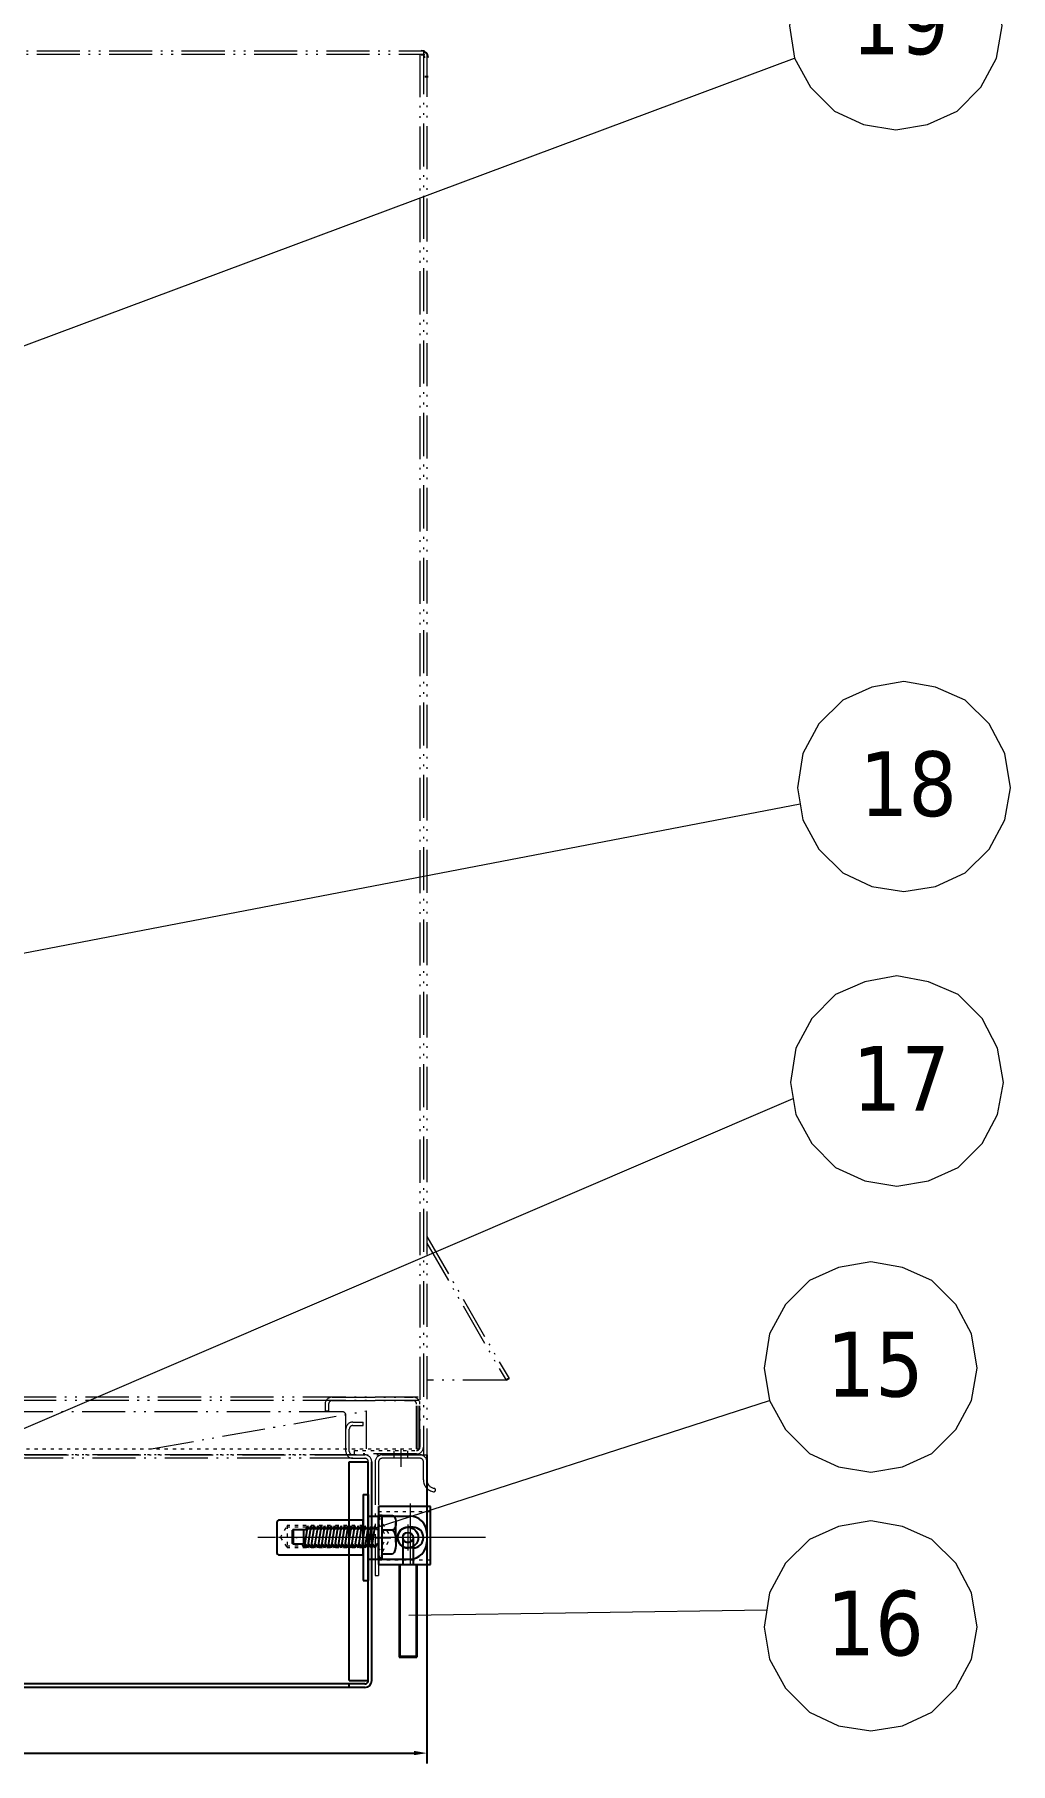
# Model space of a CAD drawing. Header units: millimetres. Extents: x 13152 to 36426, y -6229 to 13228.
# Drawn here: x 32184 to 32751, y 10564 to 11568 of the extents above; entities that cross this region are included whole.
import ezdxf

# ---------------------------------------------------------------- set-up
doc = ezdxf.new("R2010")
doc.units = ezdxf.units.MM
doc.header["$LTSCALE"] = 4
for name, pattern in [('5 双点画线', [10.5, 6.25, -1.25, 0.25, -1.25, 0.25, -1.25]), ('ACAD_ISO03W100', [1.18, 0.47, -0.71]), ('ACAD_ISO10W100', [18, 12, -3, 0, -3])]:
    doc.linetypes.add(name, pattern=pattern)
doc.layers.add('标注、文本', color=3, linetype='Continuous', lineweight=25)
doc.layers.add('铁心', color=3, linetype='Continuous', lineweight=0)
doc.styles.add('Tahoma$001', font='tahoma.ttf', dxfattribs={"height": 2.159784})
doc.styles.add('TH_GBDIM', font='romans.shx', dxfattribs={"width": 0.8, "bigfont": 'gbcbig.shx'})
doc.dimstyles.new('TH_GBDIM1', dxfattribs={"dimscale": 3, "dimtxt": 3.5, "dimasz": 2.5, "dimexe": 2, "dimexo": 0, "dimgap": 1.5, "dimtad": 1, "dimdec": 1, "dimzin": 0, "dimdsep": 46, "dimtxsty": 'TH_GBDIM', "dimcen": 2.5, "dimclrd": 3, "dimclre": 256, "dimclrt": 2, "dimadec": 0, "dimazin": 0, "dimtfac": 0.714286, "dimtdec": 1, "dimtmove": 0, "dimatfit": 3, "dimfxl": 0, "dimtzin": 0, "dimlwd": -1, "dimlwe": -1, "dimarcsym": 0})

# ---------------------------------------------------------------- blocks, each defined once
blk = doc.blocks.new('kopio')
at = {"layer": '标注、文本'}
for p, q in [((2171.1, -5563.7), (2171.1, -5597.3)), ((2201.1, -5563.7), (2171.1, -5563.7)), ((2201.1, -5597.3), (2201.1, -5563.7)), ((2181.1, -5573.3), (2184.1, -5573.3)), ((2181.1, -5585.3), (2184.1, -5585.3)), ((2171.1, -5597.3), (2201.1, -5597.3))]:
    blk.add_line(p, q, dxfattribs=at)
at = {"layer": '标注、文本', "color": 2, "linetype": 'ACAD_ISO03W100', "lineweight": 18}
for p, q in [((2201.1, -5566.3), (2171.1, -5566.3)), ((2171.1, -5594.3), (2201.1, -5594.3))]:
    blk.add_line(p, q, dxfattribs=at)
at = {"layer": '标注、文本', "color": 1, "linetype": 'ACAD_ISO10W100', "lineweight": 18}
for p, q in [((2182.6, -5563.1), (2182.6, -5599.1)), ((2167.5, -5579.3), (2213, -5579.3))]:
    blk.add_line(p, q, dxfattribs=at)
at = {"layer": '标注、文本'}
for centre, start, end in [((2181.1, -5579.3), 90, 270), ((2184.1, -5579.3), 270, 90)]:
    blk.add_arc(centre, 6, start, end, dxfattribs=at)
blk = doc.blocks.new('*D307')
at = {"layer": 'Defpoints', "color": 0}
for p in [(32412.1, 10743.5), (31885.1, 10608.5), (32412.1, 10570.4)]:
    blk.add_point(p, dxfattribs=at)
at = {"layer": '标注、文本'}
for p, q in [((32412.1, 10743.5), (32412.1, 10564.4)), ((31885.1, 10608.5), (31885.1, 10564.4))]:
    blk.add_line(p, q, dxfattribs=at)
at = {"layer": '标注、文本', "color": 3}
blk.add_line((31892.6, 10570.4), (32404.6, 10570.4), dxfattribs=at)
for points in [[(31892.6, 10571.7), (31892.6, 10569.2), (31885.1, 10570.4)], [(32404.6, 10571.7), (32404.6, 10569.2), (32412.1, 10570.4)]]:
    blk.add_solid(points, dxfattribs=at)
at = {"layer": '标注、文本', "color": 2, "insert": (32148.6, 10580.2), "char_height": 10.5, "attachment_point": 5, "style": 'TH_GBDIM'}
blk.add_mtext('525', dxfattribs=at)

msp = doc.modelspace()

# ---------------------------------------------------------------- linework, layer by layer
at = {"layer": '标注、文本', "color": 6, "linetype": '5 双点画线', "lineweight": 13}
for p, q in [((31891.78, 11558.48), (32410.78, 11558.48)), ((31891.78, 11556.48), (32410.78, 11556.48)), ((32408.06, 11556.48), (32408.06, 10748.02)), ((32410.06, 11558.27), (32410.06, 10743.52)), ((32410.06, 11558.27), (32410.06, 10748.02)), ((32412.06, 11556.76), (32412.06, 10743.52)), ((32412.06, 10870.31), (32459.7, 10787.8)), ((32412.06, 10866.31), (32457.97, 10786.8)), ((32412.06, 10866.31), (32455.71, 10790.7)), ((32457.97, 10786.8), (32412.06, 10786.8)), ((32407.06, 10775.02), (31887.06, 10775.02)), ((32363.06, 10768.52), (31887.06, 10768.52)), ((32407.06, 10777.02), (31917.06, 10777.02)), ((32252.06, 10747.02), (32377.06, 10769.02)), ((32353.06, 10773.02), (32353.06, 10769.02)), ((32353.06, 10769.02), (32355.06, 10769.02)), ((32355.06, 10773.02), (32355.06, 10769.02)), ((32357.06, 10777.02), (32404.06, 10777.02)), ((32357.06, 10775.02), (32404.06, 10775.02)), ((32377.06, 10747.02), (32377.06, 10769.02)), ((32406.06, 10747.02), (32406.06, 10773.02)), ((32407.06, 10747.02), (32407.06, 10777.02)), ((32408.06, 10747.02), (32408.06, 10773.02)), ((32365.06, 10745.52), (32365.06, 10766.52)), ((32367.06, 10745.52), (32367.06, 10758.52)), ((32369.06, 10762.52), (32375.06, 10762.52)), ((32369.06, 10760.52), (32375.06, 10760.52)), ((32375.06, 10760.52), (32375.06, 10762.52)), ((31885.06, 10743.52), (32412.06, 10743.52)), ((32369.06, 10743.52), (31885.06, 10743.52)), ((32369.06, 10741.52), (31885.06, 10741.52)), ((32371.06, 10743.52), (31887.06, 10743.52)), ((32369.06, 10743.52), (32376.06, 10743.52)), ((32369.06, 10741.52), (32376.06, 10741.52)), ((32370.06, 10744.02), (32370.06, 10746.02)), ((32406.06, 10744.02), (32370.06, 10744.02)), ((32382.06, 10739.52), (32382.06, 10673.52)), ((32384.06, 10739.52), (32384.06, 10673.52)), ((32386.06, 10743.52), (32408.06, 10743.52)), ((32408.06, 10741.52), (32386.06, 10741.52)), ((32410.06, 10729.02), (32410.06, 10739.52)), ((32412.06, 10739.52), (32412.06, 10729.02)), ((32417.06, 10723.1), (32417.06, 10723.1)), ((32382.06, 10673.52), (32384.06, 10673.52))]:
    msp.add_line(p, q, dxfattribs=at)
at = {"layer": '标注、文本', "color": 2, "linetype": 'ACAD_ISO03W100', "lineweight": 18}
for p, q in [((32409.78, 11555.98), (32408.78, 11555.98)), ((31887.06, 10747.02), (32407.06, 10747.02)), ((32370.06, 10746.02), (32406.06, 10746.02)), ((32393.06, 10744.02), (32393.06, 10746.02)), ((32393.06, 10741.52), (32393.06, 10743.52)), ((32401.06, 10744.02), (32401.06, 10746.02)), ((32401.06, 10741.52), (32401.06, 10743.52)), ((32406.06, 10747.02), (32408.06, 10747.02)), ((32384.06, 10707.64), (32391.06, 10695.52)), ((32327.06, 10695.52), (32331.06, 10702.52)), ((32375.06, 10701.52), (32330.49, 10701.52)), ((32375.06, 10702.52), (32331.06, 10702.52)), ((32331.06, 10702.52), (32331.06, 10689.52)), ((32384.06, 10703.64), (32388.75, 10695.52)), ((32327.06, 10695.52), (32331.06, 10689.52)), ((32375.06, 10690.52), (32330.39, 10690.52)), ((32375.06, 10689.52), (32331.06, 10689.52)), ((32384.06, 10687.39), (32388.75, 10695.52)), ((32384.06, 10683.39), (32391.06, 10695.52))]:
    msp.add_line(p, q, dxfattribs=at)
at = {"layer": '标注、文本'}
for p, q in [((32410.78, 11543.48), (32412.78, 11543.48)), ((32459.7, 10787.8), (32457.97, 10786.8)), ((32367.06, 10612.52), (32367.06, 10739.52)), ((32367.06, 10739.52), (32378.06, 10739.52)), ((32378.06, 10612.52), (32378.06, 10739.52)), ((32380.06, 10612.52), (32380.06, 10739.52)), ((32375.06, 10720.52), (32375.06, 10670.52)), ((32375.06, 10720.52), (32378.06, 10720.52)), ((32378.06, 10720.52), (32378.06, 10670.52)), ((32378.06, 10708.02), (32402.06, 10708.02)), ((32384.06, 10683.61), (32384.06, 10708.28)), ((32386.06, 10708.28), (32384.06, 10708.28)), ((32386.06, 10683.61), (32386.06, 10708.28)), ((32386.06, 10708.28), (32392.06, 10708.28)), ((32325.06, 10704.52), (32325.06, 10686.52)), ((32375.06, 10705.52), (32326.06, 10705.52)), ((32334.56, 10700.25), (32334.06, 10699.75)), ((32334.06, 10692.15), (32334.06, 10699.75)), ((32334.56, 10700.25), (32334.56, 10691.65)), ((32334.56, 10700.25), (32341.89, 10700.25)), ((32340.44, 10700.25), (32340.44, 10691.65)), ((32342.86, 10702.3), (32340.91, 10689.6)), ((32342.86, 10702.3), (32341.89, 10700.25)), ((32343.84, 10700.25), (32342.86, 10702.3)), ((32344.81, 10702.3), (32342.86, 10689.6)), ((32344.81, 10702.3), (32343.84, 10700.25)), ((32345.79, 10700.25), (32344.81, 10702.3)), ((32346.76, 10702.3), (32344.81, 10689.6)), ((32346.76, 10702.3), (32345.79, 10700.25)), ((32347.74, 10700.25), (32346.76, 10702.3)), ((32348.71, 10702.3), (32346.76, 10689.6)), ((32348.71, 10702.3), (32347.74, 10700.25)), ((32349.69, 10700.25), (32348.71, 10702.3)), ((32350.66, 10702.3), (32348.71, 10689.6)), ((32350.66, 10702.3), (32349.69, 10700.25)), ((32351.64, 10700.25), (32350.66, 10702.3)), ((32352.61, 10702.3), (32350.66, 10689.6)), ((32352.61, 10702.3), (32351.64, 10700.25)), ((32353.59, 10700.25), (32352.61, 10702.3)), ((32354.56, 10702.3), (32352.61, 10689.6)), ((32354.56, 10702.3), (32353.59, 10700.25)), ((32355.54, 10700.25), (32354.56, 10702.3)), ((32356.51, 10702.3), (32354.56, 10689.6)), ((32356.51, 10702.3), (32355.54, 10700.25)), ((32357.49, 10700.25), (32356.51, 10702.3)), ((32358.46, 10702.3), (32356.51, 10689.6)), ((32358.46, 10702.3), (32357.49, 10700.25)), ((32359.44, 10700.25), (32358.46, 10702.3)), ((32360.41, 10702.3), (32358.46, 10689.6)), ((32360.41, 10702.3), (32359.44, 10700.25)), ((32361.39, 10700.25), (32360.41, 10702.3)), ((32362.36, 10702.3), (32360.41, 10689.6)), ((32362.36, 10702.3), (32361.39, 10700.25)), ((32363.34, 10700.25), (32362.36, 10702.3)), ((32364.31, 10702.3), (32362.36, 10689.6)), ((32364.31, 10702.3), (32363.34, 10700.25)), ((32365.29, 10700.25), (32364.31, 10702.3)), ((32366.26, 10702.3), (32364.31, 10689.6)), ((32366.26, 10702.3), (32365.29, 10700.25)), ((32367.24, 10700.25), (32366.26, 10702.3)), ((32368.21, 10702.3), (32366.26, 10689.6)), ((32368.21, 10702.3), (32367.24, 10700.25)), ((32369.19, 10700.25), (32368.21, 10702.3)), ((32370.16, 10702.3), (32368.21, 10689.6)), ((32370.16, 10702.3), (32369.19, 10700.25)), ((32371.14, 10700.25), (32370.16, 10702.3)), ((32372.11, 10702.3), (32370.16, 10689.6)), ((32372.11, 10702.3), (32371.14, 10700.25)), ((32373.09, 10700.25), (32372.11, 10702.3)), ((32374.06, 10702.3), (32372.11, 10689.6)), ((32374.06, 10702.3), (32373.09, 10700.25)), ((32375.04, 10700.25), (32374.06, 10702.3)), ((32376.01, 10702.3), (32374.06, 10689.6)), ((32376.01, 10702.3), (32375.04, 10700.25)), ((32375.06, 10685.52), (32375.06, 10705.52)), ((32376.99, 10700.25), (32376.01, 10702.3)), ((32377.96, 10702.3), (32376.01, 10689.6)), ((32377.96, 10702.3), (32376.99, 10700.25)), ((32378.94, 10700.25), (32377.96, 10702.3)), ((32379.91, 10702.3), (32377.96, 10689.6)), ((32379.91, 10702.3), (32378.94, 10700.25)), ((32380.89, 10700.25), (32379.91, 10702.3)), ((32381.86, 10702.3), (32379.91, 10689.6)), ((32381.86, 10702.3), (32380.89, 10700.25)), ((32382.84, 10700.25), (32381.86, 10702.3)), ((32384.06, 10700.25), (32382.84, 10700.25)), ((32392.06, 10699.76), (32386.06, 10699.76)), ((32394.06, 10692.86), (32394.06, 10704.02)), ((32412.06, 10698.02), (32412.06, 10693.02)), ((32334.56, 10691.65), (32334.06, 10692.15)), ((32340.44, 10691.65), (32334.56, 10691.65)), ((32340.91, 10689.6), (32339.94, 10691.65)), ((32341.89, 10691.65), (32340.91, 10689.6)), ((32342.86, 10689.6), (32341.89, 10691.65)), ((32343.84, 10691.65), (32342.86, 10689.6)), ((32344.81, 10689.6), (32343.84, 10691.65)), ((32345.79, 10691.65), (32344.81, 10689.6)), ((32346.76, 10689.6), (32345.79, 10691.65)), ((32347.74, 10691.65), (32346.76, 10689.6)), ((32348.71, 10689.6), (32347.74, 10691.65)), ((32349.69, 10691.65), (32348.71, 10689.6)), ((32350.66, 10689.6), (32349.69, 10691.65)), ((32351.64, 10691.65), (32350.66, 10689.6)), ((32352.61, 10689.6), (32351.64, 10691.65)), ((32353.59, 10691.65), (32352.61, 10689.6)), ((32354.56, 10689.6), (32353.59, 10691.65)), ((32355.54, 10691.65), (32354.56, 10689.6)), ((32356.51, 10689.6), (32355.54, 10691.65)), ((32357.49, 10691.65), (32356.51, 10689.6)), ((32358.46, 10689.6), (32357.49, 10691.65)), ((32359.44, 10691.65), (32358.46, 10689.6)), ((32360.41, 10689.6), (32359.44, 10691.65)), ((32361.39, 10691.65), (32360.41, 10689.6)), ((32362.36, 10689.6), (32361.39, 10691.65)), ((32363.34, 10691.65), (32362.36, 10689.6)), ((32364.31, 10689.6), (32363.34, 10691.65)), ((32365.29, 10691.65), (32364.31, 10689.6)), ((32366.26, 10689.6), (32365.29, 10691.65)), ((32367.24, 10691.65), (32366.26, 10689.6)), ((32368.21, 10689.6), (32367.24, 10691.65)), ((32369.19, 10691.65), (32368.21, 10689.6)), ((32370.16, 10689.6), (32369.19, 10691.65)), ((32371.14, 10691.65), (32370.16, 10689.6)), ((32372.11, 10689.6), (32371.14, 10691.65)), ((32373.09, 10691.65), (32372.11, 10689.6)), ((32374.06, 10689.6), (32373.09, 10691.65)), ((32375.04, 10691.65), (32374.06, 10689.6)), ((32376.01, 10689.6), (32375.04, 10691.65)), ((32376.99, 10691.65), (32376.01, 10689.6)), ((32377.96, 10689.6), (32376.99, 10691.65)), ((32378.94, 10691.65), (32377.96, 10689.6)), ((32379.91, 10689.6), (32378.94, 10691.65)), ((32380.89, 10691.65), (32379.91, 10689.6)), ((32381.86, 10689.6), (32380.89, 10691.65)), ((32382.84, 10691.65), (32381.86, 10689.6)), ((32382.06, 10695.52), (32391.06, 10695.52)), ((32384.06, 10691.65), (32382.84, 10691.65)), ((32398.06, 10695.52), (32398.06, 10679.93)), ((32404.06, 10695.52), (32404.06, 10679.93)), ((32326.06, 10685.52), (32375.06, 10685.52)), ((32378.06, 10683.02), (32402.06, 10683.02)), ((32386.06, 10683.61), (32384.06, 10683.61)), ((32392.06, 10685.97), (32386.06, 10685.97)), ((32395.99, 10679.93), (32395.99, 10626.13)), ((32396.38, 10679.93), (32396.38, 10626.68)), ((32405.77, 10679.93), (32405.77, 10626.68)), ((32406.13, 10679.93), (32406.13, 10626.13)), ((32375.06, 10670.52), (32378.06, 10670.52)), ((32395.99, 10626.13), (32396.38, 10626.68)), ((32395.99, 10626.13), (32406.13, 10626.13)), ((32396.38, 10626.68), (32405.77, 10626.68)), ((32405.77, 10626.68), (32406.13, 10626.13)), ((32376.06, 10610.52), (31885.06, 10610.52)), ((32376.06, 10608.52), (31885.06, 10608.52)), ((32367.06, 10612.52), (32378.06, 10612.52)), ((32367.06, 10608.52), (32367.06, 10610.52))]:
    msp.add_line(p, q, dxfattribs=at)
at = {"layer": '标注、文本', "color": 1, "linetype": 'ACAD_ISO10W100', "lineweight": 18}
for p, q in [((32397.06, 10741.76), (32397.06, 10746.99)), ((32397.06, 10736.62), (32397.06, 10746.41)), ((32401.06, 10703.02), (32401.06, 10688.02)), ((32396.38, 10695.52), (32314.06, 10695.52)), ((32446.07, 10695.52), (32318.11, 10695.52))]:
    msp.add_line(p, q, dxfattribs=at)
at = {"layer": '标注、文本'}
for radius in [6, 3]:
    msp.add_circle((32401.06, 10695.52), radius, dxfattribs=at)
for centre, radius, start, end in [((32408.78, 11554.48), 4, 0, 90), ((32402.06, 10698.02), 10, 0, 90), ((32326.06, 10704.52), 1, 90, 180), ((32402.06, 10693.02), 10, 270, 0), ((32326.06, 10686.52), 1, 180, 270), ((32376.06, 10612.52), 4, 270, 0), ((32376.06, 10612.52), 2, 270, 0)]:
    msp.add_arc(centre, radius, start, end, dxfattribs=at)
at = {"layer": '标注、文本', "color": 2, "linetype": 'ACAD_ISO03W100', "lineweight": 18}
for centre, radius, start, end in [((32408.78, 11554.48), 2, 0, 90), ((32409.78, 11554.98), 1, 0, 90), ((32406.06, 10748.02), 2, 270, 0)]:
    msp.add_arc(centre, radius, start, end, dxfattribs=at)
at = {"layer": '标注、文本', "color": 6, "linetype": '5 双点画线', "lineweight": 13}
for centre, radius, start, end in [((32357.06, 10773.02), 4, 90, 180), ((32357.06, 10773.02), 2, 90, 180), ((32363.06, 10766.52), 2, 0, 90), ((32404.06, 10773.02), 4, 0, 90), ((32404.06, 10773.02), 2, 0, 90), ((32369.06, 10758.52), 4, 90, 180), ((32369.06, 10758.52), 2, 90, 180), ((32406.06, 10748.02), 4, 270, 0), ((32369.06, 10745.52), 4, 180, 270), ((32369.06, 10745.52), 2, 180, 270), ((32376.06, 10739.52), 4, 0, 90), ((32376.06, 10739.52), 2, 0, 90), ((32386.06, 10739.52), 4, 90, 180), ((32386.06, 10739.52), 2, 90, 180), ((32408.06, 10739.52), 4, 0, 90), ((32408.06, 10739.52), 2, 0, 90), ((32417.06, 10729.02), 7, 180, 260.40593), ((32417.06, 10729.02), 5, 180, 260.40593), ((32416.06, 10723.1), 1, 260.40593, 0), ((32416.06, 10723.1), 1, 0, 80.40593)]:
    msp.add_arc(centre, radius, start, end, dxfattribs=at)
at = {"layer": '标注、文本', "extrusion": (0, 0, -1)}
for centre, major_axis, ratio in [((32392.06, 10704.02), (0, 4.26), 0.4693246), ((32392.06, 10692.86), (0, 6.9), 0.2900585)]:
    msp.add_ellipse(centre, major_axis=major_axis, ratio=ratio, start_param=0, end_param=3.1415927, dxfattribs=at)
at = {"layer": '铁心', "lineweight": 13}
for points in [[(32745.81, 11572.88), (32742.5, 11592.76), (32733.46, 11609.93), (32719.61, 11623.79), (32702.44, 11631.31), (32684.07, 11634.63), (32665.4, 11631.31), (32648.53, 11623.79), (32634.67, 11609.93), (32625.34, 11592.76), (32622.33, 11572.88), (32625.34, 11554.21), (32634.67, 11537.34), (32648.53, 11523.49), (32665.4, 11515.66), (32684.07, 11512.65), (32702.44, 11515.66), (32719.61, 11523.49), (32733.46, 11537.34), (32742.5, 11554.21)], [(32750.56, 11130.71), (32747.25, 11150.59), (32738.21, 11167.75), (32724.36, 11181.61), (32707.19, 11189.14), (32688.82, 11192.45), (32670.14, 11189.14), (32653.28, 11181.61), (32639.42, 11167.75), (32630.08, 11150.59), (32627.07, 11130.71), (32630.08, 11112.04), (32639.42, 11095.17), (32653.28, 11081.31), (32670.14, 11073.48), (32688.82, 11070.47), (32707.19, 11073.48), (32724.36, 11081.31), (32738.21, 11095.17), (32747.25, 11112.04)], [(32746.48, 10959.74), (32743.16, 10979.62), (32734.13, 10996.79), (32720.27, 11010.64), (32703.11, 11018.17), (32684.73, 11021.49), (32666.06, 11018.17), (32649.19, 11010.64), (32635.34, 10996.79), (32626, 10979.62), (32622.99, 10959.74), (32626, 10941.07), (32635.34, 10924.2), (32649.19, 10910.35), (32666.06, 10902.52), (32684.73, 10899.51), (32703.11, 10902.52), (32720.27, 10910.35), (32734.13, 10924.2), (32743.16, 10941.07)], [(32731.26, 10793.79), (32727.95, 10813.67), (32718.91, 10830.84), (32705.06, 10844.69), (32687.89, 10852.22), (32669.52, 10855.53), (32650.85, 10852.22), (32633.98, 10844.69), (32620.12, 10830.84), (32610.79, 10813.67), (32607.78, 10793.79), (32610.79, 10775.12), (32620.12, 10758.25), (32633.98, 10744.39), (32650.85, 10736.56), (32669.52, 10733.55), (32687.89, 10736.56), (32705.06, 10744.39), (32718.91, 10758.25), (32727.95, 10775.12)], [(32731.26, 10643.55), (32727.95, 10663.43), (32718.91, 10680.59), (32705.06, 10694.45), (32687.89, 10701.98), (32669.52, 10705.29), (32650.85, 10701.98), (32633.98, 10694.45), (32620.12, 10680.59), (32610.79, 10663.43), (32607.78, 10643.55), (32610.79, 10624.87), (32620.12, 10608.01), (32633.98, 10594.15), (32650.85, 10586.32), (32669.52, 10583.31), (32687.89, 10586.32), (32705.06, 10594.15), (32718.91, 10608.01), (32727.95, 10624.87)]]:
    msp.add_lwpolyline(points, close=True, dxfattribs=at)
for points in [[(31683.79, 11202.57), (32625.34, 11554.21), (32625.34, 11554.21)], [(31593.09, 10922.38), (32628.58, 11121.37), (32628.58, 11121.37)], [(31995.56, 10680.39), (32624.5, 10950.41), (32624.5, 10950.41)], [(32377.5, 10699.65), (32610.79, 10775.12), (32610.79, 10775.12)], [(32401.6, 10650.44), (32609.28, 10653.49), (32609.28, 10653.49)]]:
    msp.add_lwpolyline(points, dxfattribs=at)

# ---------------------------------------------------------------- block references
at = {"layer": '标注、文本', "rotation": 180}
msp.add_blockref('kopio', (34585.17, 5116.2), dxfattribs=at)

# ---------------------------------------------------------------- texts
at = {"layer": '铁心', "lineweight": 13, "style": 'Tahoma$001'}
for s, p in [('19', (32658.39, 11556.46)), ('18', (32663.14, 11114.29)), ('17', (32659.05, 10943.32)), ('15', (32643.84, 10777.37)), ('16', (32643.84, 10627.13))]:
    msp.add_text(s, height=37.589, dxfattribs=at).set_placement(p)

# ---------------------------------------------------------------- dimensions: what is measured, and where the dimension line sits
at = {"layer": '标注、文本'}
dim = msp.add_linear_dim(base=(32412.06, 10570.42), p1=(31885.06, 10608.52), p2=(32412.06, 10743.52), text='525', dimstyle='TH_GBDIM1', dxfattribs=at)
dim.commit()
dim.dimension.update_dxf_attribs({"geometry": '*D307', "text_midpoint": (32148.56, 10580.17)})

doc.saveas('drawing.dxf')
